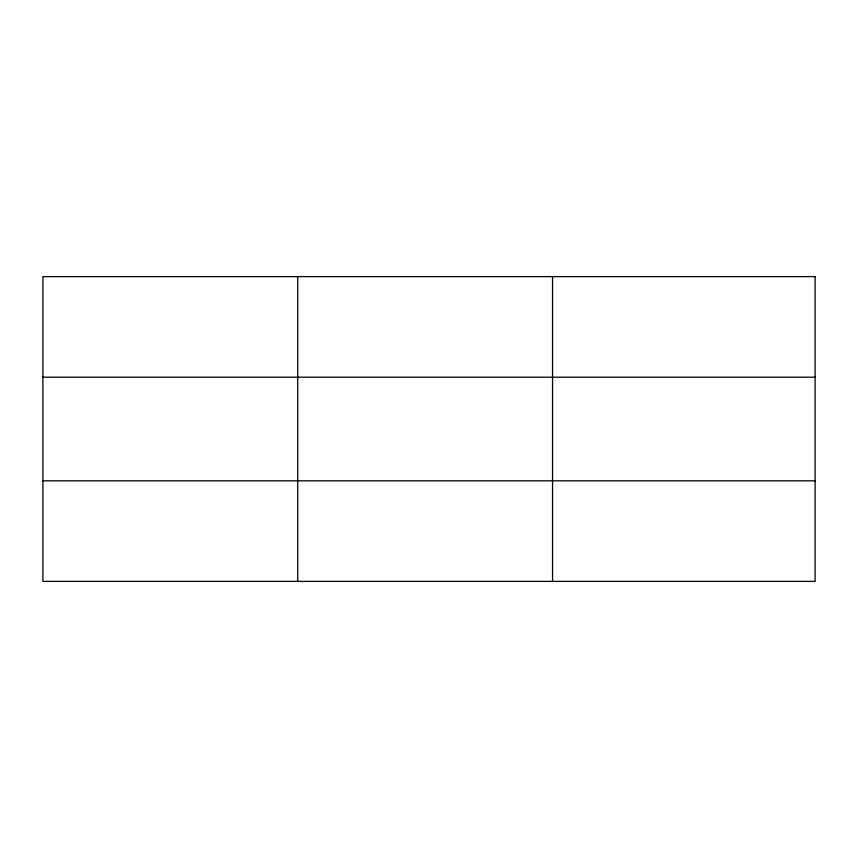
<?xml version="1.0" encoding="UTF-8"?>
<svg xmlns="http://www.w3.org/2000/svg" width="858" height="858" viewBox="0 0 858 858"><rect width="100%" height="100%" fill="white"/><g stroke="black" fill="none" stroke-linecap="round" stroke-linejoin="round"><path stroke-width="1.29" d="M297.726 581.381L297.726 276.619M552.552 581.381L552.552 276.619M42.9 377.188L815.1 377.188M42.9 480.812L815.1 480.812M815.1 276.619L815.1 581.381L42.9 581.381L42.9 276.619L815.1 276.619"/></g></svg>
